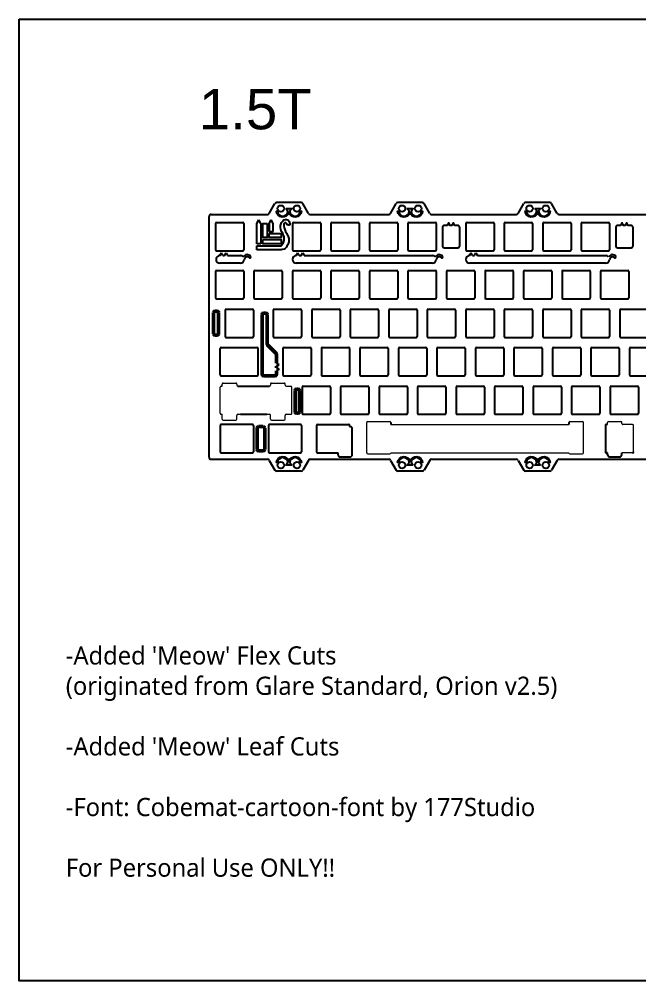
# Model space of a CAD drawing. Header units: millimetres. Extents: x 2604 to 3137, y 1244 to 1720.
# Drawn here: x 2603.6 to 2910.1, y 1244.1 to 1720 of the extents above; entities that cross this region are included whole.
import ezdxf

# ---------------------------------------------------------------- set-up
doc = ezdxf.new("R2010")
doc.units = ezdxf.units.MM
doc.layers.add('Layer 1', color=7, linetype='Continuous')
doc.layers.add('Visible', color=7, linetype='Continuous', lineweight=50)
doc.styles.get("Standard").update_dxf_attribs({"font": 'arial.ttf'})

msp = doc.modelspace()

# ---------------------------------------------------------------- linework, layer by layer
for p, q in [((2727.26, 1623.84), (2730.09, 1628.74)), ((2742.98, 1629.24), (2730.95, 1629.24)), ((2746.68, 1623.84), (2743.85, 1628.74)), ((2787.26, 1623.84), (2790.09, 1628.74)), ((2802.98, 1629.24), (2790.95, 1629.24)), ((2806.68, 1623.84), (2803.85, 1628.74)), ((2850.36, 1623.84), (2853.19, 1628.74)), ((2866.08, 1629.24), (2854.05, 1629.24)), ((2869.78, 1623.84), (2866.95, 1628.74)), ((2698.47, 1623.34), (2726.39, 1623.34)), ((2747.55, 1623.34), (2786.39, 1623.34)), ((2807.55, 1623.34), (2849.49, 1623.34)), ((2870.64, 1623.34), (2936.39, 1623.34)), ((2697.47, 1503.14), (2697.47, 1622.34)), ((2700.66, 1618.87), (2700.66, 1605.87)), ((2701.16, 1619.37), (2714.16, 1619.37)), ((2714.66, 1618.87), (2714.66, 1605.87)), ((2721.17, 1618.87), (2722.17, 1620.67)), ((2723.17, 1618.87), (2722.17, 1620.67)), ((2727.17, 1618.87), (2728.17, 1620.67)), ((2729.17, 1618.87), (2728.17, 1620.67)), ((2738.76, 1618.87), (2738.76, 1605.87)), ((2739.26, 1619.37), (2752.26, 1619.37)), ((2752.76, 1618.87), (2752.76, 1605.87)), ((2757.81, 1618.87), (2757.81, 1605.87)), ((2758.31, 1619.37), (2771.31, 1619.37)), ((2771.81, 1618.87), (2771.81, 1605.87)), ((2776.86, 1618.87), (2776.86, 1605.87)), ((2777.36, 1619.37), (2790.36, 1619.37)), ((2790.86, 1618.87), (2790.86, 1605.87)), ((2795.91, 1618.87), (2795.91, 1605.87)), ((2796.41, 1619.37), (2809.41, 1619.37)), ((2809.91, 1618.87), (2809.91, 1605.87)), ((2824.49, 1618.87), (2824.49, 1605.87)), ((2824.99, 1619.37), (2837.99, 1619.37)), ((2838.49, 1618.87), (2838.49, 1605.87)), ((2843.54, 1618.87), (2843.54, 1605.87)), ((2844.04, 1619.37), (2857.04, 1619.37)), ((2857.54, 1618.87), (2857.54, 1605.87)), ((2862.59, 1618.87), (2862.59, 1605.87)), ((2863.09, 1619.37), (2876.09, 1619.37)), ((2876.59, 1618.87), (2876.59, 1605.87)), ((2881.64, 1618.87), (2881.64, 1605.87)), ((2882.14, 1619.37), (2895.14, 1619.37)), ((2895.64, 1618.87), (2895.64, 1605.87)), ((2701.16, 1605.37), (2714.16, 1605.37)), ((2702.83, 1602.97), (2703.58, 1604.26)), ((2704.31, 1602.97), (2703.58, 1604.26)), ((2705.21, 1602.97), (2705.97, 1604.26)), ((2705.97, 1604.26), (2706.69, 1602.97)), ((2739.26, 1605.37), (2752.26, 1605.37)), ((2740.66, 1602.97), (2741.42, 1604.26)), ((2742.14, 1602.97), (2741.42, 1604.26)), ((2743.05, 1602.97), (2743.81, 1604.26)), ((2743.81, 1604.26), (2744.53, 1602.97)), ((2758.31, 1605.37), (2771.31, 1605.37)), ((2777.36, 1605.37), (2790.36, 1605.37)), ((2796.41, 1605.37), (2809.41, 1605.37)), ((2824.99, 1605.37), (2837.99, 1605.37)), ((2826.39, 1602.97), (2827.15, 1604.26)), ((2827.87, 1602.97), (2827.15, 1604.26)), ((2828.77, 1602.97), (2829.53, 1604.26)), ((2829.53, 1604.26), (2830.26, 1602.97)), ((2844.04, 1605.37), (2857.04, 1605.37)), ((2863.09, 1605.37), (2876.09, 1605.37)), ((2882.14, 1605.37), (2895.14, 1605.37)), ((2704.31, 1602.97), (2705.21, 1602.97)), ((2706.69, 1602.97), (2713.03, 1602.97)), ((2808.01, 1599.17), (2740.66, 1599.17)), ((2742.14, 1602.97), (2743.05, 1602.97)), ((2744.53, 1602.97), (2808.01, 1602.97)), ((2893.74, 1599.17), (2826.39, 1599.17)), ((2827.87, 1602.97), (2828.77, 1602.97)), ((2830.26, 1602.97), (2893.74, 1602.97)), ((2700.66, 1595.06), (2700.66, 1582.06)), ((2701.16, 1595.56), (2714.16, 1595.56)), ((2714.66, 1595.06), (2714.66, 1582.06)), ((2719.71, 1595.06), (2719.71, 1582.06)), ((2720.21, 1595.56), (2733.21, 1595.56)), ((2733.71, 1595.06), (2733.71, 1582.06)), ((2738.76, 1595.06), (2738.76, 1582.06)), ((2739.26, 1595.56), (2752.26, 1595.56)), ((2752.76, 1595.06), (2752.76, 1582.06)), ((2757.81, 1595.06), (2757.81, 1582.06)), ((2758.31, 1595.56), (2771.31, 1595.56)), ((2771.81, 1595.06), (2771.81, 1582.06)), ((2776.86, 1595.06), (2776.86, 1582.06)), ((2777.36, 1595.56), (2790.36, 1595.56)), ((2790.86, 1595.06), (2790.86, 1582.06)), ((2795.91, 1595.06), (2795.91, 1582.06)), ((2796.41, 1595.56), (2809.41, 1595.56)), ((2809.91, 1595.06), (2809.91, 1582.06)), ((2814.96, 1595.06), (2814.96, 1582.06)), ((2815.46, 1595.56), (2828.46, 1595.56)), ((2828.96, 1595.06), (2828.96, 1582.06)), ((2834.01, 1595.06), (2834.01, 1582.06)), ((2834.51, 1595.56), (2847.51, 1595.56)), ((2848.01, 1595.06), (2848.01, 1582.06)), ((2853.06, 1595.06), (2853.06, 1582.06)), ((2853.56, 1595.56), (2866.56, 1595.56)), ((2867.06, 1595.06), (2867.06, 1582.06)), ((2872.11, 1595.06), (2872.11, 1582.06)), ((2872.61, 1595.56), (2885.61, 1595.56)), ((2886.11, 1595.06), (2886.11, 1582.06)), ((2891.16, 1595.06), (2891.16, 1582.06)), ((2891.66, 1595.56), (2904.66, 1595.56)), ((2905.16, 1595.06), (2905.16, 1582.06)), ((2701.16, 1581.56), (2714.16, 1581.56)), ((2720.21, 1581.56), (2733.21, 1581.56)), ((2739.26, 1581.56), (2752.26, 1581.56)), ((2758.31, 1581.56), (2771.31, 1581.56)), ((2777.36, 1581.56), (2790.36, 1581.56)), ((2796.41, 1581.56), (2809.41, 1581.56)), ((2815.46, 1581.56), (2828.46, 1581.56)), ((2834.51, 1581.56), (2847.51, 1581.56)), ((2853.56, 1581.56), (2866.56, 1581.56)), ((2872.61, 1581.56), (2885.61, 1581.56)), ((2891.66, 1581.56), (2904.66, 1581.56)), ((2705.42, 1576.01), (2705.42, 1563.01)), ((2705.92, 1576.51), (2718.92, 1576.51)), ((2719.42, 1576.01), (2719.42, 1563.01)), ((2729.24, 1576.01), (2729.24, 1563.01)), ((2729.74, 1576.51), (2742.74, 1576.51)), ((2743.24, 1576.01), (2743.24, 1563.01)), ((2748.29, 1576.01), (2748.29, 1563.01)), ((2748.79, 1576.51), (2761.79, 1576.51)), ((2762.29, 1576.01), (2762.29, 1563.01)), ((2767.34, 1576.01), (2767.34, 1563.01)), ((2767.84, 1576.51), (2780.84, 1576.51)), ((2781.34, 1576.01), (2781.34, 1563.01)), ((2786.39, 1576.01), (2786.39, 1563.01)), ((2786.89, 1576.51), (2799.89, 1576.51)), ((2800.39, 1576.01), (2800.39, 1563.01)), ((2805.44, 1576.01), (2805.44, 1563.01)), ((2805.94, 1576.51), (2818.94, 1576.51)), ((2819.44, 1576.01), (2819.44, 1563.01)), ((2824.49, 1576.01), (2824.49, 1563.01)), ((2824.99, 1576.51), (2837.99, 1576.51)), ((2838.49, 1576.01), (2838.49, 1563.01)), ((2843.54, 1576.01), (2843.54, 1563.01)), ((2844.04, 1576.51), (2857.04, 1576.51)), ((2857.54, 1576.01), (2857.54, 1563.01)), ((2862.59, 1576.01), (2862.59, 1563.01)), ((2863.09, 1576.51), (2876.09, 1576.51)), ((2876.59, 1576.01), (2876.59, 1563.01)), ((2881.64, 1576.01), (2881.64, 1563.01)), ((2882.14, 1576.51), (2895.14, 1576.51)), ((2895.64, 1576.01), (2895.64, 1563.01)), ((2900.69, 1576.01), (2900.69, 1563.01)), ((2901.19, 1576.51), (2914.19, 1576.51)), ((2705.92, 1562.51), (2718.92, 1562.51)), ((2729.74, 1562.51), (2742.74, 1562.51)), ((2748.79, 1562.51), (2761.79, 1562.51)), ((2767.84, 1562.51), (2780.84, 1562.51)), ((2786.89, 1562.51), (2799.89, 1562.51)), ((2805.94, 1562.51), (2818.94, 1562.51)), ((2824.99, 1562.51), (2837.99, 1562.51)), ((2844.04, 1562.51), (2857.04, 1562.51)), ((2863.09, 1562.51), (2876.09, 1562.51)), ((2882.14, 1562.51), (2895.14, 1562.51)), ((2901.19, 1562.51), (2914.19, 1562.51)), ((2703.04, 1543.96), (2703.04, 1556.96)), ((2703.54, 1557.46), (2721.31, 1557.46)), ((2721.81, 1543.96), (2721.81, 1556.96)), ((2734, 1556.96), (2734, 1543.96)), ((2734.5, 1557.46), (2747.5, 1557.46)), ((2748, 1556.96), (2748, 1543.96)), ((2753.05, 1556.96), (2753.05, 1543.96)), ((2753.55, 1557.46), (2766.55, 1557.46)), ((2767.05, 1556.96), (2767.05, 1543.96)), ((2772.1, 1556.96), (2772.1, 1543.96)), ((2772.6, 1557.46), (2785.6, 1557.46)), ((2786.1, 1556.96), (2786.1, 1543.96)), ((2791.15, 1556.96), (2791.15, 1543.96)), ((2791.65, 1557.46), (2804.65, 1557.46)), ((2805.15, 1556.96), (2805.15, 1543.96)), ((2810.2, 1556.96), (2810.2, 1543.96)), ((2810.7, 1557.46), (2823.7, 1557.46)), ((2824.2, 1556.96), (2824.2, 1543.96)), ((2829.25, 1556.96), (2829.25, 1543.96)), ((2829.75, 1557.46), (2842.75, 1557.46)), ((2843.25, 1556.96), (2843.25, 1543.96)), ((2848.3, 1556.96), (2848.3, 1543.96)), ((2848.8, 1557.46), (2861.8, 1557.46)), ((2862.3, 1556.96), (2862.3, 1543.96)), ((2867.35, 1556.96), (2867.35, 1543.96)), ((2867.85, 1557.46), (2880.85, 1557.46)), ((2881.35, 1556.96), (2881.35, 1543.96)), ((2886.4, 1556.96), (2886.4, 1543.96)), ((2886.9, 1557.46), (2899.9, 1557.46)), ((2900.4, 1556.96), (2900.4, 1543.96)), ((2905.45, 1556.96), (2905.45, 1543.96)), ((2905.95, 1557.46), (2918.95, 1557.46)), ((2730.9, 1549.77, 0.75), (2732.19, 1549.02, 0.75)), ((2730.9, 1548.29, 0.75), (2732.19, 1549.02, 0.75)), ((2730.9, 1547.39, 0.75), (2732.19, 1546.63, 0.75)), ((2703.54, 1543.46), (2721.31, 1543.46)), ((2732.19, 1546.63, 0.75), (2730.9, 1545.91, 0.75)), ((2734.5, 1543.46), (2747.5, 1543.46)), ((2753.55, 1543.46), (2766.55, 1543.46)), ((2772.6, 1543.46), (2785.6, 1543.46)), ((2791.65, 1543.46), (2804.65, 1543.46)), ((2810.7, 1543.46), (2823.7, 1543.46)), ((2829.75, 1543.46), (2842.75, 1543.46)), ((2848.8, 1543.46), (2861.8, 1543.46)), ((2867.85, 1543.46), (2880.85, 1543.46)), ((2886.9, 1543.46), (2899.9, 1543.46)), ((2905.95, 1543.46), (2918.95, 1543.46)), ((2711.73, 1538.41), (2727.41, 1538.41)), ((2743.52, 1537.91), (2743.52, 1524.91)), ((2744.02, 1538.41), (2757.02, 1538.41)), ((2757.52, 1537.91), (2757.52, 1524.91)), ((2762.57, 1537.91), (2762.57, 1524.91)), ((2763.07, 1538.41), (2776.07, 1538.41)), ((2776.57, 1537.91), (2776.57, 1524.91)), ((2781.62, 1537.91), (2781.62, 1524.91)), ((2782.12, 1538.41), (2795.12, 1538.41)), ((2795.62, 1537.91), (2795.62, 1524.91)), ((2800.67, 1537.91), (2800.67, 1524.91)), ((2801.17, 1538.41), (2814.17, 1538.41)), ((2814.67, 1537.91), (2814.67, 1524.91)), ((2819.72, 1537.91), (2819.72, 1524.91)), ((2820.22, 1538.41), (2833.22, 1538.41)), ((2833.72, 1537.91), (2833.72, 1524.91)), ((2838.77, 1537.91), (2838.77, 1524.91)), ((2839.27, 1538.41), (2852.27, 1538.41)), ((2852.77, 1537.91), (2852.77, 1524.91)), ((2857.82, 1537.91), (2857.82, 1524.91)), ((2858.32, 1538.41), (2871.32, 1538.41)), ((2871.82, 1537.91), (2871.82, 1524.91)), ((2876.87, 1537.91), (2876.87, 1524.91)), ((2877.37, 1538.41), (2890.37, 1538.41)), ((2890.87, 1537.91), (2890.87, 1524.91)), ((2895.92, 1537.91), (2895.92, 1524.91)), ((2896.42, 1538.41), (2909.42, 1538.41)), ((2909.92, 1537.91), (2909.92, 1524.91)), ((2713.07, 1524.41), (2726.07, 1524.41)), ((2744.02, 1524.41), (2757.02, 1524.41)), ((2763.07, 1524.41), (2776.07, 1524.41)), ((2782.12, 1524.41), (2795.12, 1524.41)), ((2801.17, 1524.41), (2814.17, 1524.41)), ((2820.22, 1524.41), (2833.22, 1524.41)), ((2839.27, 1524.41), (2852.27, 1524.41)), ((2858.32, 1524.41), (2871.32, 1524.41)), ((2877.37, 1524.41), (2890.37, 1524.41)), ((2896.42, 1524.41), (2909.42, 1524.41)), ((2703.04, 1518.86), (2703.04, 1505.86)), ((2718.92, 1519.36), (2703.54, 1519.36)), ((2719.42, 1518.86), (2719.42, 1505.86)), ((2726.85, 1518.86), (2726.85, 1505.86)), ((2742.73, 1519.36), (2727.35, 1519.36)), ((2743.23, 1518.86), (2743.23, 1505.86)), ((2750.66, 1518.86), (2750.66, 1505.86)), ((2751.16, 1519.36), (2766.54, 1519.36)), ((2767.04, 1518.86), (2767.04, 1518.36)), ((2767.04, 1518.36), (2767.31, 1518.36)), ((2787.43, 1520.35), (2787.43, 1519.36)), ((2875.54, 1520.35), (2875.54, 1519.36)), ((2893.54, 1518.86), (2893.54, 1505.86)), ((2768.31, 1504.36), (2768.31, 1517.36)), ((2703.54, 1505.36), (2718.92, 1505.36)), ((2727.35, 1505.36), (2742.73, 1505.36)), ((2751.16, 1505.36), (2761.31, 1505.36)), ((2761.31, 1504.36), (2761.31, 1505.36)), ((2894.66, 1505.36), (2894.04, 1505.36)), ((2894.66, 1505.36), (2894.66, 1505.36)), ((2894.66, 1504.36), (2894.66, 1505.36)), ((2901.66, 1505.36), (2901.66, 1505.36)), ((2901.66, 1504.36), (2901.66, 1505.36)), ((2698.47, 1502.14), (2726.39, 1502.14)), ((2727.26, 1501.64), (2730.09, 1496.74)), ((2746.68, 1501.64), (2743.85, 1496.74)), ((2747.55, 1502.14), (2786.39, 1502.14)), ((2762.31, 1503.36), (2767.31, 1503.36)), ((2787.26, 1501.64), (2790.09, 1496.74)), ((2806.68, 1501.64), (2803.85, 1496.74)), ((2807.55, 1502.14), (2849.49, 1502.14)), ((2850.36, 1501.64), (2853.19, 1496.74)), ((2869.78, 1501.64), (2866.95, 1496.74)), ((2870.64, 1502.14), (2936.39, 1502.14)), ((2895.66, 1503.36), (2900.66, 1503.36)), ((2742.98, 1496.24), (2730.95, 1496.24)), ((2802.98, 1496.24), (2790.95, 1496.24)), ((2866.08, 1496.24), (2854.05, 1496.24))]:
    msp.add_line(p, q)
at = {"color": 7, "linetype": 'Continuous', "lineweight": 15}
for p, q in [((2700.66, 1605.87), (2700.66, 1618.87)), ((2701.16, 1619.37), (2714.16, 1619.37)), ((2738.76, 1605.87), (2738.76, 1618.87)), ((2739.26, 1619.37), (2752.26, 1619.37)), ((2752.76, 1605.87), (2752.76, 1618.87)), ((2757.81, 1605.87), (2757.81, 1618.87)), ((2758.31, 1619.37), (2771.31, 1619.37)), ((2771.81, 1605.87), (2771.81, 1618.87)), ((2776.86, 1605.87), (2776.86, 1618.87)), ((2777.36, 1619.37), (2790.36, 1619.37)), ((2790.86, 1605.87), (2790.86, 1618.87)), ((2795.91, 1605.87), (2795.91, 1618.87)), ((2796.41, 1619.37), (2809.41, 1619.37)), ((2809.91, 1605.87), (2809.91, 1618.87)), ((2824.49, 1605.87), (2824.49, 1618.87)), ((2824.99, 1619.37), (2837.99, 1619.37)), ((2838.49, 1605.87), (2838.49, 1618.87)), ((2843.54, 1605.87), (2843.54, 1618.87)), ((2844.04, 1619.37), (2857.04, 1619.37)), ((2857.54, 1605.87), (2857.54, 1618.87)), ((2862.59, 1605.87), (2862.59, 1618.87)), ((2863.09, 1619.37), (2876.09, 1619.37)), ((2876.59, 1605.87), (2876.59, 1618.87)), ((2881.64, 1605.87), (2881.64, 1618.87)), ((2882.14, 1619.37), (2895.14, 1619.37)), ((2895.64, 1605.87), (2895.64, 1618.87)), ((2701.16, 1605.37), (2714.16, 1605.37)), ((2739.26, 1605.37), (2752.26, 1605.37)), ((2758.31, 1605.37), (2771.31, 1605.37)), ((2777.36, 1605.37), (2790.36, 1605.37)), ((2796.41, 1605.37), (2809.41, 1605.37)), ((2824.99, 1605.37), (2837.99, 1605.37)), ((2844.04, 1605.37), (2857.04, 1605.37)), ((2863.09, 1605.37), (2876.09, 1605.37)), ((2882.14, 1605.37), (2895.14, 1605.37)), ((2700.66, 1582.06), (2700.66, 1595.06)), ((2700.66, 1582.06), (2700.66, 1595.06)), ((2714.16, 1595.56), (2701.16, 1595.56)), ((2701.16, 1595.56), (2714.16, 1595.56)), ((2714.66, 1582.06), (2714.66, 1595.06)), ((2714.66, 1582.06), (2714.66, 1595.06)), ((2719.71, 1582.06), (2719.71, 1595.06)), ((2720.21, 1595.56), (2733.21, 1595.56)), ((2733.71, 1582.06), (2733.71, 1595.06)), ((2738.76, 1582.06), (2738.76, 1595.06)), ((2739.26, 1595.56), (2752.26, 1595.56)), ((2752.76, 1582.06), (2752.76, 1595.06)), ((2757.81, 1582.06), (2757.81, 1595.06)), ((2758.31, 1595.56), (2771.31, 1595.56)), ((2771.81, 1582.06), (2771.81, 1595.06)), ((2776.86, 1582.06), (2776.86, 1595.06)), ((2777.36, 1595.56), (2790.36, 1595.56)), ((2790.86, 1582.06), (2790.86, 1595.06)), ((2795.91, 1582.06), (2795.91, 1595.06)), ((2796.41, 1595.56), (2809.41, 1595.56)), ((2809.91, 1582.06), (2809.91, 1595.06)), ((2814.96, 1582.06), (2814.96, 1595.06)), ((2815.46, 1595.56), (2828.46, 1595.56)), ((2828.96, 1582.06), (2828.96, 1595.06)), ((2834.01, 1582.06), (2834.01, 1595.06)), ((2834.51, 1595.56), (2847.51, 1595.56)), ((2848.01, 1582.06), (2848.01, 1595.06)), ((2853.06, 1582.06), (2853.06, 1595.06)), ((2853.56, 1595.56), (2866.56, 1595.56)), ((2867.06, 1582.06), (2867.06, 1595.06)), ((2872.11, 1582.06), (2872.11, 1595.06)), ((2872.61, 1595.56), (2885.61, 1595.56)), ((2886.11, 1582.06), (2886.11, 1595.06)), ((2891.16, 1582.06), (2891.16, 1595.06)), ((2891.66, 1595.56), (2904.66, 1595.56)), ((2905.16, 1582.06), (2905.16, 1595.06)), ((2701.16, 1581.56), (2714.16, 1581.56)), ((2714.16, 1581.56), (2701.16, 1581.56)), ((2720.21, 1581.56), (2733.21, 1581.56)), ((2739.26, 1581.56), (2752.26, 1581.56)), ((2758.31, 1581.56), (2771.31, 1581.56)), ((2777.36, 1581.56), (2790.36, 1581.56)), ((2796.41, 1581.56), (2809.41, 1581.56)), ((2815.46, 1581.56), (2828.46, 1581.56)), ((2834.51, 1581.56), (2847.51, 1581.56)), ((2853.56, 1581.56), (2866.56, 1581.56)), ((2872.61, 1581.56), (2885.61, 1581.56)), ((2891.66, 1581.56), (2904.66, 1581.56)), ((2705.42, 1563.01), (2705.42, 1576.01)), ((2705.92, 1576.51), (2718.92, 1576.51)), ((2719.42, 1563.01), (2719.42, 1576.01)), ((2729.24, 1563.01), (2729.24, 1576.01)), ((2729.74, 1576.51), (2742.74, 1576.51)), ((2743.24, 1563.01), (2743.24, 1576.01)), ((2748.29, 1563.01), (2748.29, 1576.01)), ((2748.79, 1576.51), (2761.79, 1576.51)), ((2762.29, 1563.01), (2762.29, 1576.01)), ((2767.34, 1563.01), (2767.34, 1576.01)), ((2767.84, 1576.51), (2780.84, 1576.51)), ((2781.34, 1563.01), (2781.34, 1576.01)), ((2786.39, 1563.01), (2786.39, 1576.01)), ((2786.89, 1576.51), (2799.89, 1576.51)), ((2800.39, 1563.01), (2800.39, 1576.01)), ((2805.44, 1563.01), (2805.44, 1576.01)), ((2805.94, 1576.51), (2818.94, 1576.51)), ((2819.44, 1563.01), (2819.44, 1576.01)), ((2824.49, 1563.01), (2824.49, 1576.01)), ((2824.99, 1576.51), (2837.99, 1576.51)), ((2838.49, 1563.01), (2838.49, 1576.01)), ((2843.54, 1563.01), (2843.54, 1576.01)), ((2844.04, 1576.51), (2857.04, 1576.51)), ((2857.54, 1563.01), (2857.54, 1576.01)), ((2862.59, 1563.01), (2862.59, 1576.01)), ((2863.09, 1576.51), (2876.09, 1576.51)), ((2876.59, 1563.01), (2876.59, 1576.01)), ((2881.64, 1563.01), (2881.64, 1576.01)), ((2882.14, 1576.51), (2895.14, 1576.51)), ((2895.64, 1563.01), (2895.64, 1576.01)), ((2900.69, 1563.01), (2900.69, 1576.01)), ((2901.19, 1576.51), (2914.19, 1576.51)), ((2705.92, 1562.51), (2718.92, 1562.51)), ((2729.74, 1562.51), (2742.74, 1562.51)), ((2748.79, 1562.51), (2761.79, 1562.51)), ((2767.84, 1562.51), (2780.84, 1562.51)), ((2786.89, 1562.51), (2799.89, 1562.51)), ((2805.94, 1562.51), (2818.94, 1562.51)), ((2824.99, 1562.51), (2837.99, 1562.51)), ((2844.04, 1562.51), (2857.04, 1562.51)), ((2863.09, 1562.51), (2876.09, 1562.51)), ((2882.14, 1562.51), (2895.14, 1562.51)), ((2901.19, 1562.51), (2914.19, 1562.51)), ((2703.04, 1543.96), (2703.04, 1556.96)), ((2703.54, 1557.46), (2721.31, 1557.46)), ((2721.81, 1543.96), (2721.81, 1556.96)), ((2734, 1543.96), (2734, 1556.96)), ((2734.5, 1557.46), (2747.5, 1557.46)), ((2748, 1543.96), (2748, 1556.96)), ((2753.05, 1543.96), (2753.05, 1556.96)), ((2753.55, 1557.46), (2766.55, 1557.46)), ((2767.05, 1543.96), (2767.05, 1556.96)), ((2772.1, 1543.96), (2772.1, 1556.96)), ((2772.6, 1557.46), (2785.6, 1557.46)), ((2786.1, 1543.96), (2786.1, 1556.96)), ((2791.15, 1543.96), (2791.15, 1556.96)), ((2791.65, 1557.46), (2804.65, 1557.46)), ((2805.15, 1543.96), (2805.15, 1556.96)), ((2810.2, 1543.96), (2810.2, 1556.96)), ((2810.7, 1557.46), (2823.7, 1557.46)), ((2824.2, 1543.96), (2824.2, 1556.96)), ((2829.25, 1543.96), (2829.25, 1556.96)), ((2829.75, 1557.46), (2842.75, 1557.46)), ((2843.25, 1543.96), (2843.25, 1556.96)), ((2848.3, 1543.96), (2848.3, 1556.96)), ((2848.8, 1557.46), (2861.8, 1557.46)), ((2862.3, 1543.96), (2862.3, 1556.96)), ((2867.35, 1543.96), (2867.35, 1556.96)), ((2867.85, 1557.46), (2880.85, 1557.46)), ((2881.35, 1543.96), (2881.35, 1556.96)), ((2886.4, 1543.96), (2886.4, 1556.96)), ((2886.9, 1557.46), (2899.9, 1557.46)), ((2900.4, 1543.96), (2900.4, 1556.96)), ((2905.45, 1543.96), (2905.45, 1556.96)), ((2905.95, 1557.46), (2918.95, 1557.46)), ((2703.54, 1543.46), (2721.31, 1543.46)), ((2734.5, 1543.46), (2747.5, 1543.46)), ((2753.55, 1543.46), (2766.55, 1543.46)), ((2772.6, 1543.46), (2785.6, 1543.46)), ((2791.65, 1543.46), (2804.65, 1543.46)), ((2810.7, 1543.46), (2823.7, 1543.46)), ((2829.75, 1543.46), (2842.75, 1543.46)), ((2848.8, 1543.46), (2861.8, 1543.46)), ((2867.85, 1543.46), (2880.85, 1543.46)), ((2886.9, 1543.46), (2899.9, 1543.46)), ((2905.95, 1543.46), (2918.95, 1543.46)), ((2703.04, 1524.91), (2703.04, 1537.91)), ((2703.54, 1538.41), (2704.03, 1538.41)), ((2704.03, 1538.41), (2704.03, 1539.4)), ((2704.53, 1539.9), (2710.73, 1539.9)), ((2711.23, 1539.4), (2711.23, 1538.91)), ((2727.91, 1539.4), (2727.91, 1538.91)), ((2728.41, 1539.9), (2734.61, 1539.9)), ((2735.11, 1538.91), (2735.11, 1539.4)), ((2735.61, 1538.41), (2737.98, 1538.41)), ((2738.47, 1524.91), (2738.47, 1537.91)), ((2743.52, 1524.91), (2743.52, 1537.91)), ((2744.02, 1538.41), (2757.02, 1538.41)), ((2757.52, 1524.91), (2757.52, 1537.91)), ((2762.57, 1524.91), (2762.57, 1537.91)), ((2763.07, 1538.41), (2776.07, 1538.41)), ((2776.57, 1524.91), (2776.57, 1537.91)), ((2781.62, 1524.91), (2781.62, 1537.91)), ((2782.12, 1538.41), (2795.12, 1538.41)), ((2795.62, 1524.91), (2795.62, 1537.91)), ((2800.67, 1524.91), (2800.67, 1537.91)), ((2801.17, 1538.41), (2814.17, 1538.41)), ((2814.67, 1524.91), (2814.67, 1537.91)), ((2819.72, 1524.91), (2819.72, 1537.91)), ((2820.22, 1538.41), (2833.22, 1538.41)), ((2833.72, 1524.91), (2833.72, 1537.91)), ((2838.77, 1524.91), (2838.77, 1537.91)), ((2839.27, 1538.41), (2852.27, 1538.41)), ((2852.77, 1524.91), (2852.77, 1537.91)), ((2857.82, 1524.91), (2857.82, 1537.91)), ((2858.32, 1538.41), (2871.32, 1538.41)), ((2871.82, 1524.91), (2871.82, 1537.91)), ((2876.87, 1524.91), (2876.87, 1537.91)), ((2877.37, 1538.41), (2890.37, 1538.41)), ((2890.87, 1524.91), (2890.87, 1537.91)), ((2895.92, 1524.91), (2895.92, 1537.91)), ((2896.42, 1538.41), (2909.42, 1538.41)), ((2909.92, 1524.91), (2909.92, 1537.91)), ((2703.54, 1524.41), (2704.03, 1524.41)), ((2704.03, 1521.96), (2704.03, 1524.41)), ((2711.23, 1521.96), (2711.23, 1523.91)), ((2711.73, 1524.41), (2727.41, 1524.41)), ((2727.91, 1521.96), (2727.91, 1523.91)), ((2735.11, 1521.96), (2735.11, 1523.91)), ((2735.61, 1524.41), (2737.98, 1524.41)), ((2744.02, 1524.41), (2757.02, 1524.41)), ((2763.07, 1524.41), (2776.07, 1524.41)), ((2782.12, 1524.41), (2795.12, 1524.41)), ((2801.17, 1524.41), (2814.17, 1524.41)), ((2820.22, 1524.41), (2833.22, 1524.41)), ((2839.27, 1524.41), (2852.27, 1524.41)), ((2858.32, 1524.41), (2871.32, 1524.41)), ((2877.37, 1524.41), (2890.37, 1524.41)), ((2896.42, 1524.41), (2909.42, 1524.41)), ((2703.04, 1505.86), (2703.04, 1518.86)), ((2703.54, 1519.36), (2718.92, 1519.36)), ((2704.53, 1521.46), (2710.73, 1521.46)), ((2719.42, 1505.86), (2719.42, 1518.86)), ((2726.86, 1505.86), (2726.86, 1518.86)), ((2727.36, 1519.36), (2742.74, 1519.36)), ((2728.41, 1521.46), (2734.61, 1521.46)), ((2743.24, 1505.86), (2743.24, 1518.86)), ((2750.66, 1506.36), (2750.66, 1518.36)), ((2750.67, 1505.86), (2750.67, 1518.86)), ((2775.47, 1505.41), (2775.47, 1520.35)), ((2775.97, 1520.85), (2786.93, 1520.85)), ((2876.04, 1520.85), (2882.24, 1520.85)), ((2882.74, 1505.41), (2882.74, 1520.35)), ((2893.54, 1505.86), (2893.54, 1518.86)), ((2894.04, 1519.36), (2894.56, 1519.36)), ((2894.56, 1519.36), (2894.56, 1520.35)), ((2895.06, 1520.85), (2901.26, 1520.85)), ((2901.76, 1519.86), (2901.76, 1520.35)), ((2907.04, 1519.36), (2902.26, 1519.36)), ((2907.54, 1505.86), (2907.54, 1518.86)), ((2703.54, 1505.36), (2718.92, 1505.36)), ((2727.36, 1505.36), (2742.74, 1505.36)), ((2775.97, 1504.91), (2786.93, 1504.91)), ((2876.04, 1504.91), (2882.24, 1504.91)), ((2894.04, 1505.36), (2894.36, 1505.36)), ((2907.04, 1505.36), (2901.66, 1505.36))]:
    msp.add_line(p, q, dxfattribs=at)
at = {"lineweight": -3}
msp.add_line((2713.03, 1599.17), (2702.83, 1599.17), dxfattribs=at)
at = {"linetype": 'Continuous', "lineweight": 15}
for p, q in [((2787.43, 1519.36), (2875.54, 1519.36)), ((2787.43, 1505.36), (2875.55, 1505.36))]:
    msp.add_line(p, q, dxfattribs=at)
msp.add_lwpolyline([(2603.59, 1719.96), (3136.55, 1719.96), (3136.55, 1244.05), (2603.59, 1244.05)], close=True)
for points in [[(2735.56, 1626.24), (2738.38, 1626.24), (2737.41, 1624.94, 0.923499), (2742.67, 1624.94), (2743.15, 1624.94, -0.846343), (2736.97, 1624.34, -0.846343), (2730.79, 1624.94), (2731.27, 1624.94, 0.924124), (2736.52, 1624.94)], [(2795.56, 1626.24), (2798.38, 1626.24), (2797.41, 1624.94, 0.923499), (2802.67, 1624.94), (2803.15, 1624.94, -0.846343), (2796.97, 1624.34, -0.846343), (2790.79, 1624.94), (2791.27, 1624.94, 0.924124), (2796.52, 1624.94)], [(2858.66, 1626.24), (2861.48, 1626.24), (2860.51, 1624.94, 0.923499), (2865.77, 1624.94), (2866.25, 1624.94, -0.846343), (2860.07, 1624.34, -0.846343), (2853.89, 1624.94), (2854.37, 1624.94, 0.924124), (2859.62, 1624.94)], [(2738.38, 1499.24), (2735.56, 1499.24), (2736.52, 1500.54, 0.923499), (2731.27, 1500.54), (2730.79, 1500.54, -0.846343), (2736.97, 1501.14, -0.846343), (2743.15, 1500.54), (2742.67, 1500.54, 0.924124), (2737.41, 1500.54)], [(2798.38, 1499.24), (2795.56, 1499.24), (2796.52, 1500.54, 0.923499), (2791.27, 1500.54), (2790.79, 1500.54, -0.846343), (2796.97, 1501.14, -0.846343), (2803.15, 1500.54), (2802.67, 1500.54, 0.924124), (2797.41, 1500.54)], [(2861.48, 1499.24), (2858.66, 1499.24), (2859.62, 1500.54, 0.923499), (2854.37, 1500.54), (2853.89, 1500.54, -0.846343), (2860.07, 1501.14, -0.846343), (2866.25, 1500.54), (2865.77, 1500.54, 0.924124), (2860.51, 1500.54)]]:
    msp.add_lwpolyline(points, format="xyb", close=True)
at = {"lineweight": -3}
for points in [[(2813.91, 1617.87, 0.414214), (2812.91, 1616.87), (2812.91, 1607.87, 0.414214), (2813.91, 1606.87), (2820.49, 1606.87, 0.414214), (2821.49, 1607.87), (2821.49, 1616.87, 0.414214), (2820.49, 1617.87), (2819.14, 1617.87), (2818.41, 1619.17), (2817.65, 1617.87), (2816.75, 1617.87), (2816.03, 1619.17), (2815.27, 1617.87)], [(2899.66, 1617.87, 0.414214), (2898.66, 1616.87), (2898.66, 1607.87, 0.414214), (2899.66, 1606.87), (2906.23, 1606.87, 0.414214), (2907.23, 1607.87), (2907.23, 1616.87, 0.414214), (2906.23, 1617.87), (2904.88, 1617.87), (2904.16, 1619.17), (2903.4, 1617.87), (2902.49, 1617.87), (2901.77, 1619.17), (2901.01, 1617.87)]]:
    msp.add_lwpolyline(points, format="xyb", close=True, dxfattribs=at)
for centre in [(2732.97, 1626.24), (2740.97, 1626.24), (2792.97, 1626.24), (2800.97, 1626.24), (2856.07, 1626.24), (2864.07, 1626.24), (2732.97, 1499.24), (2740.97, 1499.24), (2792.97, 1499.24), (2800.97, 1499.24), (2856.07, 1499.24), (2864.07, 1499.24)]:
    msp.add_circle(centre, 1.6)
for centre, radius, start, end in [((2730.95, 1628.24), 1, 90, 150), ((2742.98, 1628.24), 1, 30, 90), ((2790.95, 1628.24), 1, 90, 150), ((2802.98, 1628.24), 1, 30, 90), ((2854.05, 1628.24), 1, 90, 150), ((2866.08, 1628.24), 1, 30, 90), ((2698.47, 1622.34), 1, 90, 180), ((2726.39, 1624.34), 1, 270, 330), ((2747.55, 1624.34), 1, 210, 270), ((2786.39, 1624.34), 1, 270, 330), ((2807.55, 1624.34), 1, 210, 270), ((2849.49, 1624.34), 1, 270, 330), ((2870.65, 1624.34), 1, 210, 270), ((2701.16, 1618.87), 0.5, 90, 180), ((2714.16, 1618.87), 0.5, 0, 90), ((2739.26, 1618.87), 0.5, 90, 180), ((2752.26, 1618.87), 0.5, 0, 90), ((2758.31, 1618.87), 0.5, 90, 180), ((2771.31, 1618.87), 0.5, 0, 90), ((2777.36, 1618.87), 0.5, 90, 180), ((2790.36, 1618.87), 0.5, 0, 90), ((2796.41, 1618.87), 0.5, 90, 180), ((2809.41, 1618.87), 0.5, 0, 90), ((2824.99, 1618.87), 0.5, 90, 180), ((2837.99, 1618.87), 0.5, 0, 90), ((2844.04, 1618.87), 0.5, 90, 180), ((2857.04, 1618.87), 0.5, 0, 90), ((2863.09, 1618.87), 0.5, 90, 180), ((2876.09, 1618.87), 0.5, 0, 90), ((2882.14, 1618.87), 0.5, 90, 180), ((2895.14, 1618.87), 0.5, 0, 90), ((2701.16, 1605.87), 0.5, 180, 270), ((2714.16, 1605.87), 0.5, 270, 0), ((2739.26, 1605.87), 0.5, 180, 270), ((2752.26, 1605.87), 0.5, 270, 0), ((2758.31, 1605.87), 0.5, 180, 270), ((2771.31, 1605.87), 0.5, 270, 0), ((2777.36, 1605.87), 0.5, 180, 270), ((2790.36, 1605.87), 0.5, 270, 0), ((2796.41, 1605.87), 0.5, 180, 270), ((2809.41, 1605.87), 0.5, 270, 0), ((2824.99, 1605.87), 0.5, 180, 270), ((2837.99, 1605.87), 0.5, 270, 0), ((2844.04, 1605.87), 0.5, 180, 270), ((2857.04, 1605.87), 0.5, 270, 0), ((2863.09, 1605.87), 0.5, 180, 270), ((2876.09, 1605.87), 0.5, 270, 0), ((2882.14, 1605.87), 0.5, 180, 270), ((2895.14, 1605.87), 0.5, 270, 0), ((2713.03, 1601.07), 1.9, 41.4357, 90), ((2713.03, 1601.07), 1.9, 270, 360), ((2716.31, 1601.32), 2.12, 36.8348, 151.5381), ((2716.4, 1600.81), 1.5, 54.4131, 170.1501), ((2717.64, 1602.31), 0.462, 217.5379, 36.5828), ((2740.66, 1601.07), 1.9, 90, 270), ((2808.01, 1601.07), 1.9, 41.4357, 90), ((2808.01, 1601.07), 1.9, 270, 360), ((2811.3, 1601.32), 2.12, 36.8348, 151.5381), ((2811.39, 1600.81), 1.5, 54.4131, 170.1501), ((2812.62, 1602.31), 0.462, 217.5379, 36.5828), ((2826.39, 1601.07), 1.9, 90, 270), ((2893.74, 1601.07), 1.9, 41.4357, 90), ((2893.74, 1601.07), 1.9, 270, 360), ((2897.02, 1601.32), 2.12, 36.8348, 151.5381), ((2897.11, 1600.81), 1.5, 54.4131, 170.1501), ((2898.35, 1602.31), 0.462, 217.5379, 36.5828), ((2701.16, 1595.06), 0.5, 90, 180), ((2714.16, 1595.06), 0.5, 0, 90), ((2720.21, 1595.06), 0.5, 90, 180), ((2733.21, 1595.06), 0.5, 0, 90), ((2739.26, 1595.06), 0.5, 90, 180), ((2752.26, 1595.06), 0.5, 0, 90), ((2758.31, 1595.06), 0.5, 90, 180), ((2771.31, 1595.06), 0.5, 0, 90), ((2777.36, 1595.06), 0.5, 90, 180), ((2790.36, 1595.06), 0.5, 0, 90), ((2796.41, 1595.06), 0.5, 90, 180), ((2809.41, 1595.06), 0.5, 0, 90), ((2815.46, 1595.06), 0.5, 90, 180), ((2828.46, 1595.06), 0.5, 0, 90), ((2834.51, 1595.06), 0.5, 90, 180), ((2847.51, 1595.06), 0.5, 0, 90), ((2853.56, 1595.06), 0.5, 90, 180), ((2866.56, 1595.06), 0.5, 0, 90), ((2872.61, 1595.06), 0.5, 90, 180), ((2885.61, 1595.06), 0.5, 0, 90), ((2891.66, 1595.06), 0.5, 90, 180), ((2904.66, 1595.06), 0.5, 0, 90), ((2701.16, 1582.06), 0.5, 180, 270), ((2714.16, 1582.06), 0.5, 270, 0), ((2720.21, 1582.06), 0.5, 180, 270), ((2733.21, 1582.06), 0.5, 270, 0), ((2739.26, 1582.06), 0.5, 180, 270), ((2752.26, 1582.06), 0.5, 270, 0), ((2758.31, 1582.06), 0.5, 180, 270), ((2771.31, 1582.06), 0.5, 270, 0), ((2777.36, 1582.06), 0.5, 180, 270), ((2790.36, 1582.06), 0.5, 270, 0), ((2796.41, 1582.06), 0.5, 180, 270), ((2809.41, 1582.06), 0.5, 270, 0), ((2815.46, 1582.06), 0.5, 180, 270), ((2828.46, 1582.06), 0.5, 270, 0), ((2834.51, 1582.06), 0.5, 180, 270), ((2847.51, 1582.06), 0.5, 270, 0), ((2853.56, 1582.06), 0.5, 180, 270), ((2866.56, 1582.06), 0.5, 270, 0), ((2872.61, 1582.06), 0.5, 180, 270), ((2885.61, 1582.06), 0.5, 270, 0), ((2891.66, 1582.06), 0.5, 180, 270), ((2904.66, 1582.06), 0.5, 270, 0), ((2705.92, 1576.01), 0.5, 90, 180), ((2718.92, 1576.01), 0.5, 0, 90), ((2729.74, 1576.01), 0.5, 90, 180), ((2742.74, 1576.01), 0.5, 0, 90), ((2748.79, 1576.01), 0.5, 90, 180), ((2761.79, 1576.01), 0.5, 0, 90), ((2767.84, 1576.01), 0.5, 90, 180), ((2780.84, 1576.01), 0.5, 0, 90), ((2786.89, 1576.01), 0.5, 90, 180), ((2799.89, 1576.01), 0.5, 0, 90), ((2805.94, 1576.01), 0.5, 90, 180), ((2818.94, 1576.01), 0.5, 0, 90), ((2824.99, 1576.01), 0.5, 90, 180), ((2837.99, 1576.01), 0.5, 0, 90), ((2844.04, 1576.01), 0.5, 90, 180), ((2857.04, 1576.01), 0.5, 0, 90), ((2863.09, 1576.01), 0.5, 90, 180), ((2876.09, 1576.01), 0.5, 0, 90), ((2882.14, 1576.01), 0.5, 90, 180), ((2895.14, 1576.01), 0.5, 0, 90), ((2901.19, 1576.01), 0.5, 90, 180), ((2705.92, 1563.01), 0.5, 180, 270), ((2718.92, 1563.01), 0.5, 270, 0), ((2729.74, 1563.01), 0.5, 180, 270), ((2742.74, 1563.01), 0.5, 270, 0), ((2748.79, 1563.01), 0.5, 180, 270), ((2761.79, 1563.01), 0.5, 270, 0), ((2767.84, 1563.01), 0.5, 180, 270), ((2780.84, 1563.01), 0.5, 270, 0), ((2786.89, 1563.01), 0.5, 180, 270), ((2799.89, 1563.01), 0.5, 270, 0), ((2805.94, 1563.01), 0.5, 180, 270), ((2818.94, 1563.01), 0.5, 270, 0), ((2824.99, 1563.01), 0.5, 180, 270), ((2837.99, 1563.01), 0.5, 270, 0), ((2844.04, 1563.01), 0.5, 180, 270), ((2857.04, 1563.01), 0.5, 270, 0), ((2863.09, 1563.01), 0.5, 180, 270), ((2876.09, 1563.01), 0.5, 270, 0), ((2882.14, 1563.01), 0.5, 180, 270), ((2895.14, 1563.01), 0.5, 270, 0), ((2901.19, 1563.01), 0.5, 180, 270), ((2703.54, 1556.96), 0.5, 90, 180), ((2721.31, 1556.96), 0.5, 0, 90), ((2734.5, 1556.96), 0.5, 90, 180), ((2747.5, 1556.96), 0.5, 0, 90), ((2753.55, 1556.96), 0.5, 90, 180), ((2766.55, 1556.96), 0.5, 0, 90), ((2772.6, 1556.96), 0.5, 90, 180), ((2785.6, 1556.96), 0.5, 0, 90), ((2791.65, 1556.96), 0.5, 90, 180), ((2804.65, 1556.96), 0.5, 0, 90), ((2810.7, 1556.96), 0.5, 90, 180), ((2823.7, 1556.96), 0.5, 0, 90), ((2829.75, 1556.96), 0.5, 90, 180), ((2842.75, 1556.96), 0.5, 0, 90), ((2848.8, 1556.96), 0.5, 90, 180), ((2861.8, 1556.96), 0.5, 0, 90), ((2867.85, 1556.96), 0.5, 90, 180), ((2880.85, 1556.96), 0.5, 0, 90), ((2886.9, 1556.96), 0.5, 90, 180), ((2899.9, 1556.96), 0.5, 0, 90), ((2905.95, 1556.96), 0.5, 90, 180), ((2703.54, 1543.96), 0.5, 180, 270), ((2721.31, 1543.96), 0.5, 270, 0), ((2734.5, 1543.96), 0.5, 180, 270), ((2747.5, 1543.96), 0.5, 270, 0), ((2753.55, 1543.96), 0.5, 180, 270), ((2766.55, 1543.96), 0.5, 270, 0), ((2772.6, 1543.96), 0.5, 180, 270), ((2785.6, 1543.96), 0.5, 270, 0), ((2791.65, 1543.96), 0.5, 180, 270), ((2804.65, 1543.96), 0.5, 270, 0), ((2810.7, 1543.96), 0.5, 180, 270), ((2823.7, 1543.96), 0.5, 270, 0), ((2829.75, 1543.96), 0.5, 180, 270), ((2842.75, 1543.96), 0.5, 270, 0), ((2848.8, 1543.96), 0.5, 180, 270), ((2861.8, 1543.96), 0.5, 270, 0), ((2867.85, 1543.96), 0.5, 180, 270), ((2880.85, 1543.96), 0.5, 270, 0), ((2886.9, 1543.96), 0.5, 180, 270), ((2899.9, 1543.96), 0.5, 270, 0), ((2905.95, 1543.96), 0.5, 180, 270), ((2744.02, 1537.91), 0.5, 90, 180), ((2757.02, 1537.91), 0.5, 0, 90), ((2763.07, 1537.91), 0.5, 90, 180), ((2776.07, 1537.91), 0.5, 0, 90), ((2782.12, 1537.91), 0.5, 90, 180), ((2795.12, 1537.91), 0.5, 0, 90), ((2801.17, 1537.91), 0.5, 90, 180), ((2814.17, 1537.91), 0.5, 0, 90), ((2820.22, 1537.91), 0.5, 90, 180), ((2833.22, 1537.91), 0.5, 0, 90), ((2839.27, 1537.91), 0.5, 90, 180), ((2852.27, 1537.91), 0.5, 0, 90), ((2858.32, 1537.91), 0.5, 90, 180), ((2871.32, 1537.91), 0.5, 0, 90), ((2877.37, 1537.91), 0.5, 90, 180), ((2890.37, 1537.91), 0.5, 0, 90), ((2896.42, 1537.91), 0.5, 90, 180), ((2909.42, 1537.91), 0.5, 0, 90), ((2744.02, 1524.91), 0.5, 180, 270), ((2757.02, 1524.91), 0.5, 270, 0), ((2763.07, 1524.91), 0.5, 180, 270), ((2776.07, 1524.91), 0.5, 270, 0), ((2782.12, 1524.91), 0.5, 180, 270), ((2795.12, 1524.91), 0.5, 270, 0), ((2801.17, 1524.91), 0.5, 180, 270), ((2814.17, 1524.91), 0.5, 270, 0), ((2820.22, 1524.91), 0.5, 180, 270), ((2833.22, 1524.91), 0.5, 270, 0), ((2839.27, 1524.91), 0.5, 180, 270), ((2852.27, 1524.91), 0.5, 270, 0), ((2858.32, 1524.91), 0.5, 180, 270), ((2871.32, 1524.91), 0.5, 270, 0), ((2877.37, 1524.91), 0.5, 180, 270), ((2890.37, 1524.91), 0.5, 270, 0), ((2896.42, 1524.91), 0.5, 180, 270), ((2909.42, 1524.91), 0.5, 270, 0), ((2703.54, 1518.86), 0.5, 90, 180), ((2718.92, 1518.86), 0.5, 0, 90), ((2727.35, 1518.86), 0.5, 90, 180), ((2742.73, 1518.86), 0.5, 0, 90), ((2751.16, 1518.86), 0.5, 90, 180), ((2766.54, 1518.86), 0.5, 0, 90), ((2767.31, 1517.36), 1, 360, 90), ((2894.04, 1518.86), 0.5, 90, 180), ((2703.54, 1505.86), 0.5, 180, 270), ((2718.92, 1505.86), 0.5, 270, 0), ((2727.35, 1505.86), 0.5, 180, 270), ((2742.73, 1505.86), 0.5, 270, 0), ((2751.16, 1505.86), 0.5, 180, 270), ((2762.31, 1504.36), 1, 180, 270), ((2767.31, 1504.36), 1, 270, 360), ((2894.04, 1505.86), 0.5, 180, 270), ((2895.66, 1504.36), 1, 180, 270), ((2900.66, 1504.36), 1, 270, 360), ((2907.04, 1505.86), 0.5, 270, 0), ((2698.47, 1503.14), 1, 180, 270), ((2726.39, 1501.14), 1, 30, 90), ((2747.55, 1501.14), 1, 90, 150), ((2786.39, 1501.14), 1, 30, 90), ((2807.55, 1501.14), 1, 90, 150), ((2849.49, 1501.14), 1, 30, 90), ((2870.65, 1501.14), 1, 90, 150), ((2730.95, 1497.24), 1, 210, 270), ((2742.98, 1497.24), 1, 270, 330), ((2790.95, 1497.24), 1, 210, 270), ((2802.98, 1497.24), 1, 270, 330), ((2854.05, 1497.24), 1, 210, 270), ((2866.08, 1497.24), 1, 270, 330)]:
    msp.add_arc(centre, radius, start, end)
at = {"color": 7, "linetype": 'Continuous', "lineweight": 15}
for centre, start, end in [((2714.16, 1618.87), 359.9999, 89.9997), ((2739.26, 1618.87), 89.9991, 179.9998), ((2752.26, 1618.87), 359.9999, 89.9997), ((2758.31, 1618.87), 89.9991, 179.9998), ((2771.31, 1618.87), 359.9999, 89.9997), ((2777.36, 1618.87), 89.9991, 179.9998), ((2790.36, 1618.87), 359.9999, 89.9997), ((2796.41, 1618.87), 89.9991, 179.9998), ((2809.41, 1618.87), 359.9999, 89.9997), ((2824.99, 1618.87), 89.9999, 179.9998), ((2837.99, 1618.87), 359.9999, 89.9997), ((2844.04, 1618.87), 89.9999, 179.9998), ((2857.04, 1618.87), 359.9999, 90), ((2863.09, 1618.87), 89.9999, 179.9998), ((2876.09, 1618.87), 359.9999, 90), ((2882.14, 1618.87), 89.9999, 179.9998), ((2895.14, 1618.87), 359.9999, 90), ((2701.16, 1605.87), 179.9998, 270.0009), ((2714.16, 1605.87), 270.0003, 0.0005), ((2739.26, 1605.87), 179.9998, 270.0009), ((2752.26, 1605.87), 270.0003, 0.0005), ((2758.31, 1605.87), 179.9998, 270.0009), ((2771.31, 1605.87), 270.0003, 0.0005), ((2777.36, 1605.87), 179.9998, 270.0009), ((2790.36, 1605.87), 270.0003, 0.0005), ((2796.41, 1605.87), 179.9998, 270.0009), ((2809.41, 1605.87), 270.0003, 0.0005), ((2824.99, 1605.87), 179.9998, 270.0001), ((2837.99, 1605.87), 270.0003, 0.0005), ((2844.04, 1605.87), 179.9998, 270.0001), ((2857.04, 1605.87), 270, 0.0005), ((2863.09, 1605.87), 179.9998, 270.0001), ((2876.09, 1605.87), 270, 0.0005), ((2882.14, 1605.87), 179.9998, 270.0001), ((2895.14, 1605.87), 270, 0.0005), ((2701.16, 1595.06), 89.9991, 179.9998), ((2701.16, 1595.06), 90, 180), ((2714.16, 1595.06), 359.9999, 89.9997), ((2714.16, 1595.06), 0, 90), ((2720.21, 1595.06), 89.9991, 179.9998), ((2733.21, 1595.06), 359.9999, 89.9997), ((2739.26, 1595.06), 89.9991, 179.9998), ((2752.26, 1595.06), 359.9999, 89.9997), ((2758.31, 1595.06), 89.9991, 179.9998), ((2771.31, 1595.06), 359.9999, 89.9997), ((2777.36, 1595.06), 89.9991, 179.9998), ((2790.36, 1595.06), 359.9999, 89.9997), ((2796.41, 1595.06), 89.9991, 179.9998), ((2809.41, 1595.06), 359.9999, 89.9997), ((2815.46, 1595.06), 89.9991, 179.9998), ((2828.46, 1595.06), 359.9999, 89.9997), ((2834.51, 1595.06), 89.9991, 179.9998), ((2847.51, 1595.06), 359.9999, 89.9997), ((2853.56, 1595.06), 89.9991, 179.9998), ((2866.56, 1595.06), 359.9999, 89.9997), ((2872.61, 1595.06), 89.9991, 179.9998), ((2885.61, 1595.06), 359.9999, 89.9997), ((2891.66, 1595.06), 89.9991, 179.9998), ((2904.66, 1595.06), 359.9999, 89.9997), ((2701.16, 1582.06), 180, 270), ((2701.16, 1582.06), 179.9998, 270.0009), ((2714.16, 1582.06), 270.0003, 0.0005), ((2714.16, 1582.06), 270, 0), ((2720.21, 1582.06), 179.9998, 270.0009), ((2733.21, 1582.06), 270.0003, 0.0005), ((2739.26, 1582.06), 179.9998, 270.0009), ((2752.26, 1582.06), 270.0003, 0.0005), ((2758.31, 1582.06), 179.9998, 270.0009), ((2771.31, 1582.06), 270.0003, 0.0005), ((2777.36, 1582.06), 179.9998, 270.0009), ((2790.36, 1582.06), 270.0003, 0.0005), ((2796.41, 1582.06), 179.9998, 270.0009), ((2809.41, 1582.06), 270.0003, 0.0005), ((2815.46, 1582.06), 179.9998, 270.0009), ((2828.46, 1582.06), 270.0003, 0.0005), ((2834.51, 1582.06), 179.9998, 270.0009), ((2847.51, 1582.06), 270.0003, 0.0005), ((2853.56, 1582.06), 179.9998, 270.0009), ((2866.56, 1582.06), 270.0003, 0.0005), ((2872.61, 1582.06), 179.9998, 270.0009), ((2885.61, 1582.06), 270.0003, 0.0005), ((2891.66, 1582.06), 179.9998, 270.0009), ((2904.66, 1582.06), 270.0003, 0.0005), ((2705.92, 1576.01), 89.9999, 179.9998), ((2718.92, 1576.01), 359.9999, 90), ((2729.74, 1576.01), 89.9991, 179.9998), ((2742.74, 1576.01), 359.9999, 89.9997), ((2748.79, 1576.01), 89.9999, 179.9998), ((2761.79, 1576.01), 359.9999, 90), ((2767.84, 1576.01), 89.9999, 179.9998), ((2780.84, 1576.01), 359.9999, 90), ((2786.89, 1576.01), 89.9999, 179.9998), ((2799.89, 1576.01), 359.9999, 90), ((2805.94, 1576.01), 89.9999, 179.9998), ((2818.94, 1576.01), 359.9999, 90), ((2824.99, 1576.01), 89.9999, 179.9998), ((2837.99, 1576.01), 359.9999, 89.9997), ((2844.04, 1576.01), 89.9999, 179.9998), ((2857.04, 1576.01), 359.9999, 90), ((2863.09, 1576.01), 89.9999, 179.9998), ((2876.09, 1576.01), 359.9999, 90), ((2882.14, 1576.01), 89.9999, 179.9998), ((2895.14, 1576.01), 359.9999, 90), ((2901.19, 1576.01), 89.9991, 179.9998), ((2705.92, 1563.01), 179.9998, 270.0001), ((2718.92, 1563.01), 270, 0.0005), ((2729.74, 1563.01), 179.9998, 270.0009), ((2742.74, 1563.01), 270.0003, 0.0005), ((2748.79, 1563.01), 179.9998, 270.0001), ((2761.79, 1563.01), 270, 0.0001), ((2767.84, 1563.01), 179.9998, 270.0001), ((2780.84, 1563.01), 270, 0.0005), ((2786.89, 1563.01), 179.9998, 270.0001), ((2799.89, 1563.01), 270, 0.0005), ((2805.94, 1563.01), 179.9998, 270.0001), ((2818.94, 1563.01), 270, 0.0005), ((2824.99, 1563.01), 179.9998, 270.0001), ((2837.99, 1563.01), 270.0003, 0.0005), ((2844.04, 1563.01), 179.9998, 270.0001), ((2857.04, 1563.01), 270, 0.0005), ((2863.09, 1563.01), 179.9998, 270.0001), ((2876.09, 1563.01), 270, 0.0005), ((2882.14, 1563.01), 179.9998, 270.0001), ((2895.14, 1563.01), 270, 0.0005), ((2901.19, 1563.01), 179.9998, 270.0009), ((2703.54, 1556.96), 89.9999, 179.9998), ((2721.31, 1556.96), 0, 89.8899), ((2734.5, 1556.96), 89.9991, 179.9998), ((2747.5, 1556.96), 359.9999, 89.9997), ((2753.55, 1556.96), 89.9991, 179.9998), ((2766.55, 1556.96), 359.9999, 89.9997), ((2772.6, 1556.96), 89.9991, 179.9998), ((2785.6, 1556.96), 359.9999, 89.9997), ((2791.65, 1556.96), 89.9991, 179.9998), ((2804.65, 1556.96), 359.9999, 89.9997), ((2810.7, 1556.96), 89.9991, 179.9998), ((2823.7, 1556.96), 359.9999, 89.9997), ((2829.75, 1556.96), 89.9991, 179.9998), ((2842.75, 1556.96), 359.9999, 89.9997), ((2848.8, 1556.96), 89.9999, 179.9998), ((2861.8, 1556.96), 359.9999, 90), ((2867.85, 1556.96), 89.9999, 179.9998), ((2880.85, 1556.96), 359.9999, 90), ((2886.9, 1556.96), 89.9999, 179.9998), ((2899.9, 1556.96), 359.9999, 90), ((2905.95, 1556.96), 89.9999, 179.9998), ((2703.54, 1543.96), 179.9998, 270.0001), ((2721.31, 1543.96), 270.0816, 0), ((2734.5, 1543.96), 179.9998, 270.0009), ((2747.5, 1543.96), 270.0003, 0.0005), ((2753.55, 1543.96), 179.9998, 270.0009), ((2766.55, 1543.96), 270.0003, 0.0005), ((2772.6, 1543.96), 179.9998, 270.0009), ((2785.6, 1543.96), 270.0003, 0.0005), ((2791.65, 1543.96), 179.9998, 270.0009), ((2804.65, 1543.96), 270.0003, 0.0005), ((2810.7, 1543.96), 179.9998, 270.0009), ((2823.7, 1543.96), 270.0003, 0.0005), ((2829.75, 1543.96), 179.9998, 270.0009), ((2842.75, 1543.96), 270.0003, 0.0005), ((2848.8, 1543.96), 179.9998, 270.0001), ((2861.8, 1543.96), 270, 0.0005), ((2867.85, 1543.96), 179.9998, 270.0001), ((2880.85, 1543.96), 270, 0.0005), ((2886.9, 1543.96), 179.9998, 270.0001), ((2899.9, 1543.96), 270, 0.0005), ((2905.95, 1543.96), 179.9998, 270.0001), ((2703.54, 1537.91), 90.11, 179.9998), ((2704.53, 1539.4), 90, 180), ((2710.73, 1539.4), 0, 90), ((2711.73, 1538.91), 180, 270), ((2727.41, 1538.91), 270, 0), ((2728.41, 1539.4), 90, 180), ((2734.61, 1539.4), 0, 90), ((2735.61, 1538.91), 180, 270), ((2737.97, 1537.91), 0.0002, 89.8896), ((2744.02, 1537.91), 89.9991, 179.9998), ((2757.02, 1537.91), 359.9998, 90), ((2763.07, 1537.91), 89.9999, 179.9998), ((2776.07, 1537.91), 359.9999, 90), ((2782.12, 1537.91), 89.9999, 179.9998), ((2795.12, 1537.91), 359.9999, 90), ((2801.17, 1537.91), 89.9991, 179.9998), ((2814.17, 1537.91), 359.9999, 89.9997), ((2820.22, 1537.91), 89.9991, 179.9998), ((2833.22, 1537.91), 359.9999, 89.9997), ((2839.27, 1537.91), 89.9991, 179.9998), ((2852.27, 1537.91), 359.9999, 89.9997), ((2858.32, 1537.91), 89.9991, 179.9998), ((2871.32, 1537.91), 359.9999, 89.9997), ((2877.37, 1537.91), 89.9991, 179.9998), ((2890.37, 1537.91), 359.9999, 89.9997), ((2896.42, 1537.91), 89.9991, 179.9998), ((2909.42, 1537.91), 359.9999, 89.9997), ((2703.54, 1524.91), 179.9998, 269.9186), ((2711.73, 1523.91), 90, 180), ((2727.41, 1523.91), 0, 90), ((2735.61, 1523.91), 90, 180), ((2737.97, 1524.91), 270.0818, 0.0002), ((2744.02, 1524.91), 179.9998, 270.0009), ((2757.02, 1524.91), 270, 0.0005), ((2763.07, 1524.91), 179.9998, 270.0001), ((2776.07, 1524.91), 270, 0.0005), ((2782.12, 1524.91), 179.9998, 270.0001), ((2795.12, 1524.91), 270, 0.0005), ((2801.17, 1524.91), 179.9998, 270.0009), ((2814.17, 1524.91), 270.0003, 0.0005), ((2820.22, 1524.91), 179.9998, 270.0009), ((2833.22, 1524.91), 270.0003, 0.0005), ((2839.27, 1524.91), 179.9998, 270.0009), ((2852.27, 1524.91), 270.0003, 0.0005), ((2858.32, 1524.91), 179.9998, 270.0009), ((2871.32, 1524.91), 270.0003, 0.0005), ((2877.37, 1524.91), 179.9998, 270.0009), ((2890.37, 1524.91), 270.0003, 0.0005), ((2896.42, 1524.91), 179.9998, 270.0009), ((2909.42, 1524.91), 270.0003, 0.0005), ((2703.54, 1518.86), 89.9999, 179.9998), ((2704.53, 1521.96), 180, 270), ((2710.73, 1521.96), 270, 0), ((2718.92, 1518.86), 359.9999, 90), ((2727.36, 1518.86), 89.9991, 179.9998), ((2728.41, 1521.96), 180, 270), ((2734.61, 1521.96), 270, 0), ((2742.74, 1518.86), 359.9999, 89.9997), ((2775.97, 1520.35), 90, 180), ((2786.93, 1520.35), 0, 90), ((2876.04, 1520.35), 90, 180), ((2882.24, 1520.35), 0, 90), ((2894.04, 1518.86), 89.9999, 179.9998), ((2895.06, 1520.35), 90, 180), ((2901.26, 1520.35), 0, 90), ((2902.26, 1519.86), 179.9998, 270), ((2907.04, 1518.86), 0.0002, 90), ((2703.54, 1505.86), 179.9998, 270.0001), ((2718.92, 1505.86), 270, 0.0005), ((2727.36, 1505.86), 179.9998, 270.0009), ((2742.74, 1505.86), 270.0003, 0.0005), ((2775.97, 1505.41), 180, 270), ((2786.93, 1505.41), 270, 0), ((2876.04, 1505.41), 180, 270), ((2882.24, 1505.41), 270, 0), ((2894.04, 1505.86), 179.9998, 270.0001), ((2907.04, 1505.86), 270, 0.0004)]:
    msp.add_arc(centre, 0.5, start, end, dxfattribs=at)
at = {"lineweight": -3}
msp.add_arc((2702.83, 1601.07), 1.9, 90, 270, dxfattribs=at)
msp.add_open_spline([(2733.17, 1607.87), (2733.73, 1608.54), (2734.65, 1609.63), (2734.83, 1611.9), (2734.18, 1613.54), (2732.87, 1615.65), (2732.52, 1618.53), (2734.48, 1620.89), (2736.94, 1621.02), (2737.62, 1618.31), (2737.44, 1618.04), (2736.51, 1618.03), (2735.86, 1618.43), (2735.94, 1618.97), (2735.32, 1619.34), (2734.47, 1618.89), (2734.22, 1617.58), (2734.95, 1615.73), (2736.04, 1613.55), (2736.84, 1612.28), (2737.02, 1610.54), (2736.79, 1608.91), (2735.78, 1607.4), (2735.28, 1605.98), (2733.17, 1605.87), (2733.17, 1605.87)], degree=3, knots=[0, 0, 0, 0, 2.537766, 4.155555, 6.540269, 7.680189, 11.689534, 14.079567, 16.345727, 18.207284, 19.312005, 20.470779, 21.123436, 21.898262, 22.225659, 22.591719, 22.990239, 27.073582, 28.199225, 30.410128, 31.417494, 33.483184, 34.836593, 36.976121, 38.570089, 38.570089, 38.570089, 38.570089])
at = {"layer": 'Layer 1'}
for p, q in [((2721.17, 1608.87), (2721.17, 1618.87)), ((2723.17, 1618.87), (2723.17, 1608.87)), ((2727.17, 1618.87), (2727.17, 1614.87)), ((2729.17, 1614.87), (2729.17, 1618.87)), ((2727.17, 1614.87), (2729.17, 1614.87)), ((2723.17, 1608.87), (2721.17, 1608.87)), ((2721.17, 1607.87), (2733.17, 1607.87)), ((2721.17, 1605.87), (2721.17, 1607.87)), ((2733.17, 1605.87), (2721.17, 1605.87))]:
    msp.add_line(p, q, dxfattribs=at)
msp.add_lwpolyline([(2726.17, 1618.87), (2726.17, 1611.87), (2724.17, 1611.87), (2724.17, 1618.87), (2726.17, 1618.87)], dxfattribs=at)
for points in [[(2727.17, 1613.87), (2733.17, 1613.87), (2733.17, 1611.87), (2727.17, 1611.87)], [(2724.17, 1610.87), (2733.17, 1610.87), (2733.17, 1608.87), (2724.17, 1608.87)]]:
    msp.add_lwpolyline(points, close=True, dxfattribs=at)
at = {"layer": 'Visible'}
for p, q in [((2700.5, 1575.51), (2701.41, 1575.51)), ((2699.75, 1564.26), (2699.75, 1574.76)), ((2702.16, 1574.76), (2702.16, 1564.26)), ((2723.75, 1544.21, 0.75), (2723.75, 1573.78, 0.75)), ((2724.5, 1574.54, 0.75), (2725.5, 1574.54, 0.75)), ((2726.25, 1573.79, 0.75), (2726.25, 1559.27, 0.75)), ((2701.41, 1563.51), (2700.5, 1563.51)), ((2730.68, 1554.53, 0.75), (2726.47, 1558.74, 0.75)), ((2730.9, 1554, 0.75), (2730.9, 1549.77, 0.75)), ((2730.9, 1548.29, 0.75), (2730.9, 1547.39, 0.75)), ((2730.15, 1543.46, 0.75), (2724.5, 1543.46, 0.75)), ((2730.9, 1545.91, 0.75), (2730.9, 1544.21, 0.75)), ((2740.02, 1525.66, 0.75), (2740.02, 1536.16, 0.75)), ((2740.77, 1536.91, 0.75), (2741.54, 1536.91, 0.75)), ((2742.29, 1536.16, 0.75), (2742.29, 1525.66, 0.75)), ((2741.54, 1524.91, 0.75), (2740.77, 1524.91, 0.75)), ((2721.97, 1518.32, 0.75), (2724.29, 1518.32, 0.75)), ((2721.22, 1507.07, 0.75), (2721.22, 1517.57, 0.75)), ((2725.04, 1517.57, 0.75), (2725.04, 1507.07, 0.75)), ((2724.29, 1506.32, 0.75), (2721.97, 1506.32, 0.75))]:
    msp.add_line(p, q, dxfattribs=at)
for centre, start, end in [((2700.5, 1574.76), 90, 180), ((2701.41, 1574.76), 0, 90), ((2724.5, 1573.79, 0.75), 90, 180), ((2725.5, 1573.79, 0.75), 0, 90), ((2700.5, 1564.26), 180, 270), ((2701.41, 1564.26), 270, 0), ((2724.5, 1544.21, 0.75), 180, 270), ((2730.15, 1544.21, 0.75), 270, 0), ((2740.77, 1536.16, 0.75), 90, 180), ((2741.54, 1536.16, 0.75), 0, 90), ((2740.77, 1525.66, 0.75), 180, 270), ((2741.54, 1525.66, 0.75), 270, 0), ((2721.97, 1517.57, 0.75), 90, 180), ((2724.29, 1517.57, 0.75), 0, 90), ((2721.97, 1507.07, 0.75), 180, 270), ((2724.29, 1507.07, 0.75), 270, 0)]:
    msp.add_arc(centre, 0.75, start, end, dxfattribs=at)
at = {"layer": 'Visible', "extrusion": (0, 0, -1)}
msp.add_arc((-2727, 1559.27, -0.75), 0.75, 315, 0, dxfattribs=at)
at = {"layer": 'Visible', "color": 3}
msp.add_arc((2730.15, 1554, 0.75), 0.75, 0, 45, dxfattribs=at)

# ---------------------------------------------------------------- texts
at = {"attachment_point": 1}
for s, width, gutter_width, insert, char_height in [('1.5T', 95.2091, 12.5, (2692.4, 1685.48), 20), ("{\\fNoto Sans KR Light|b0|i0|c129|p50;-Added 'Meow' Flex Cuts\\P(originated from Glare Standard, Orion v2.5)\\P\\P-Added 'Meow' Leaf Cuts\\P\\P-Font: Cobemat-cartoon-font by 177Studio\\P\\PFor Personal Use ONLY!!}", 369.1364, 195.37, (2626.63, 1409.57), 9)]:
    msp.add_mtext_dynamic_manual_height_columns(s, width=width, gutter_width=gutter_width, heights=[0], dxfattribs=dict(at, insert=insert, char_height=char_height))

doc.saveas('drawing.dxf')
